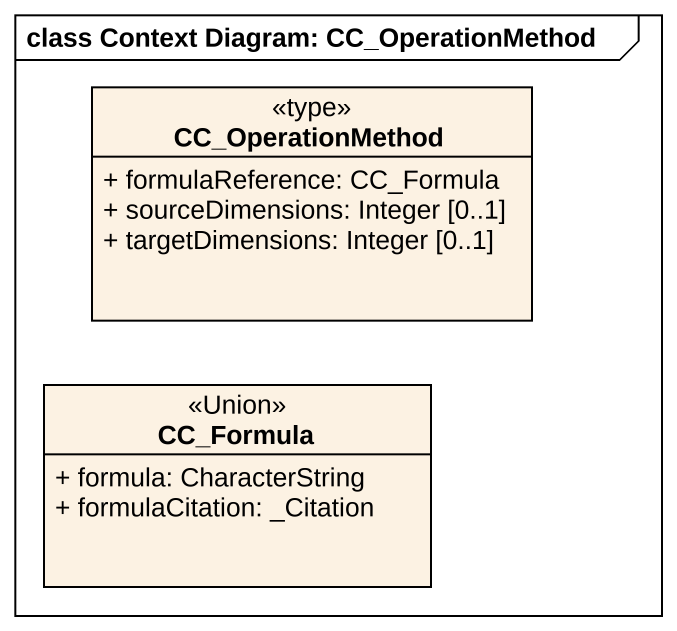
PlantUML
@startuml
mainframe class Context Diagram: CC_OperationMethod
hide circle
hide empty members
skinparam classAttributeIconSize 0
class CC_OperationMethod <<type>> {
  + formulaReference: CC_Formula
  + sourceDimensions: Integer [0..1]
  + targetDimensions: Integer [0..1]
}
class CC_Formula <<Union>> {
  + formula: CharacterString
  + formulaCitation: _Citation
}
@enduml
